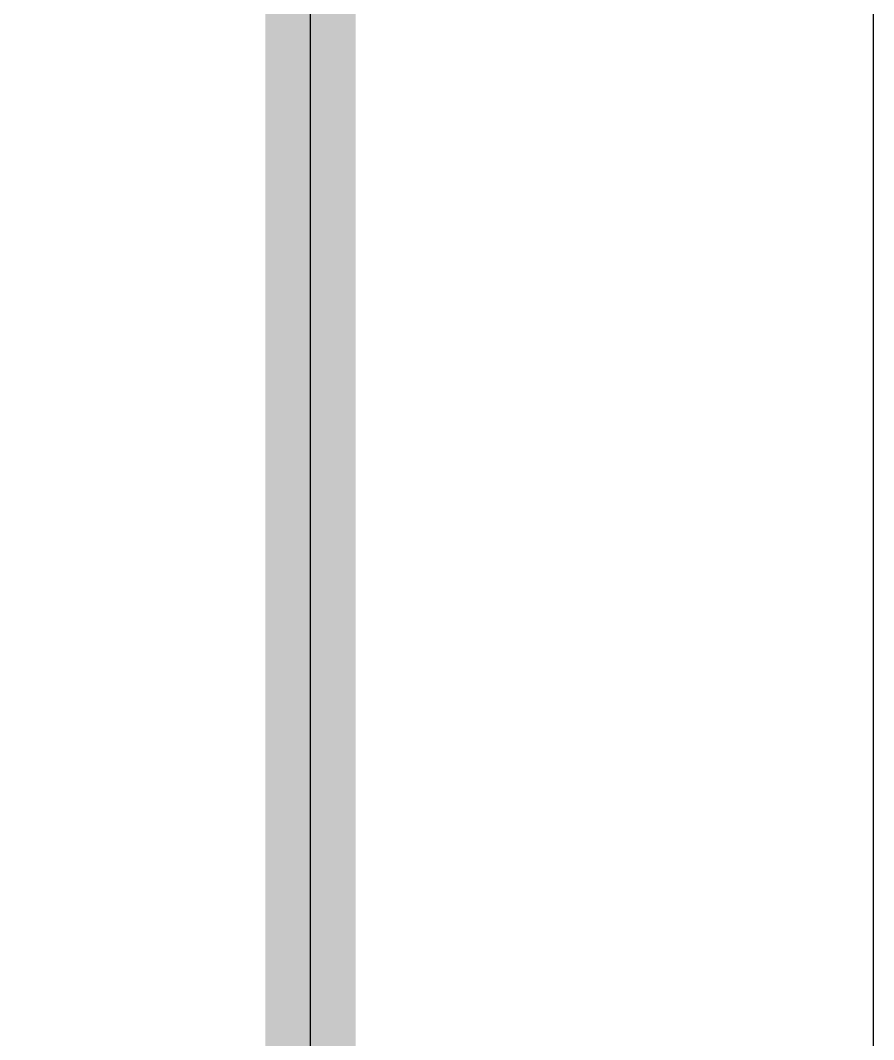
# Model space of a CAD drawing. Extents: x -517763 to -431309, y -403428 to -381056.
# Drawn here: x -444136.3 to -443909, y -402613.7 to -402342.2 of the extents above; entities that cross this region are included whole.
import ezdxf

# ---------------------------------------------------------------- set-up
doc = ezdxf.new("R2010")
doc.units = 0
doc.header["$LTSCALE"] = 30
doc.header["$MEASUREMENT"] = 0
doc.layers.add('MyLine', color=199, linetype='Continuous')
doc.layers.add('图框2', color=1, linetype='Continuous')
doc.layers.add('图框线', color=7, linetype='Continuous', lineweight=13)

msp = doc.modelspace()

# ---------------------------------------------------------------- linework, layer by layer
at = {"layer": 'MyLine', "color": 0}
msp.add_line((-444058.97, -403278.41), (-444058.97, -394668.4), dxfattribs=at)
msp.add_line((-444058.97, -403278.41), (-444058.97, -394668.4), dxfattribs=at)
at = {"layer": '图框2', "color": 1}
msp.add_lwpolyline([(-456508.98, -394518.4), (-456508.98, -403428.4), (-443908.98, -403428.4), (-443908.98, -394518.4)], close=True, dxfattribs=at)
at = {"layer": '图框线'}
for points, const_width in [([(-456208.97, -394668.4), (-444058.97, -394668.4), (-444058.97, -403278.41), (-456208.97, -403278.41)], 24), ([(-446459.76, -394668.4), (-444058.97, -394668.4), (-444058.97, -403278.41), (-446459.76, -403278.41)], 16.97)]:
    msp.add_lwpolyline(points, close=True, dxfattribs=dict(at, const_width=const_width))

doc.saveas('drawing.dxf')
